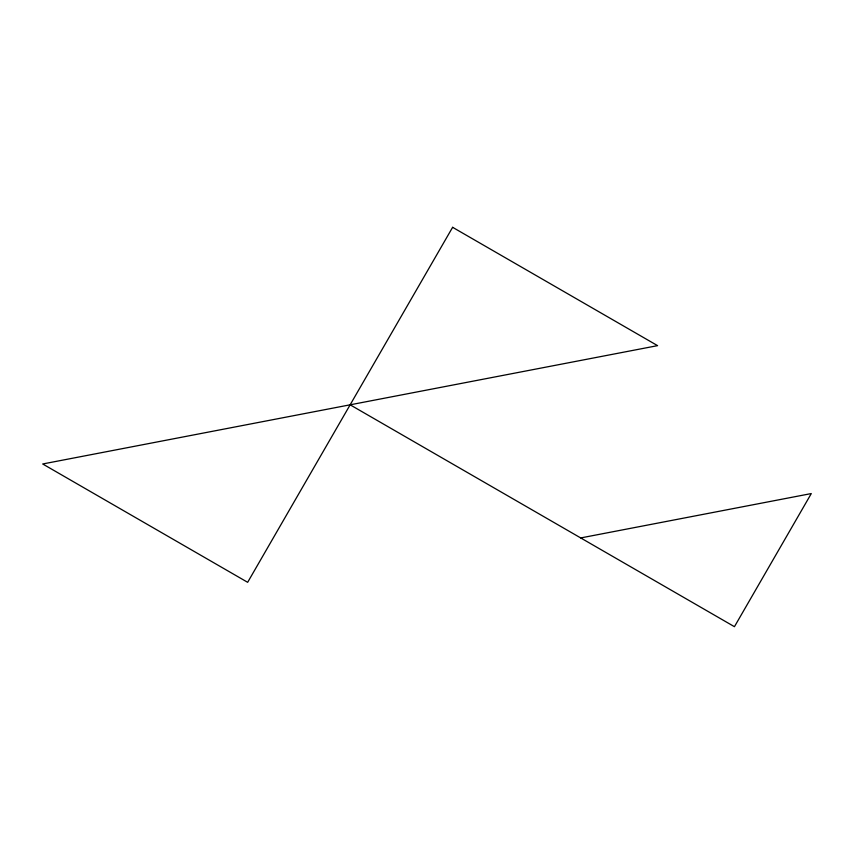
<?xml version="1.0" encoding="UTF-8"?>
<svg xmlns="http://www.w3.org/2000/svg" width="854" height="854" viewBox="0 0 854 854"><rect width="100%" height="100%" fill="white"/><g stroke="black" fill="none" stroke-linecap="round" stroke-linejoin="round"><path stroke-width="1.28" d="M580.72 537.935L811.3 493.559L734.44 626.687L350.14 404.817M452.62 227.313L247.66 582.311L42.7 463.978L657.58 345.646L452.62 227.313"/></g></svg>
